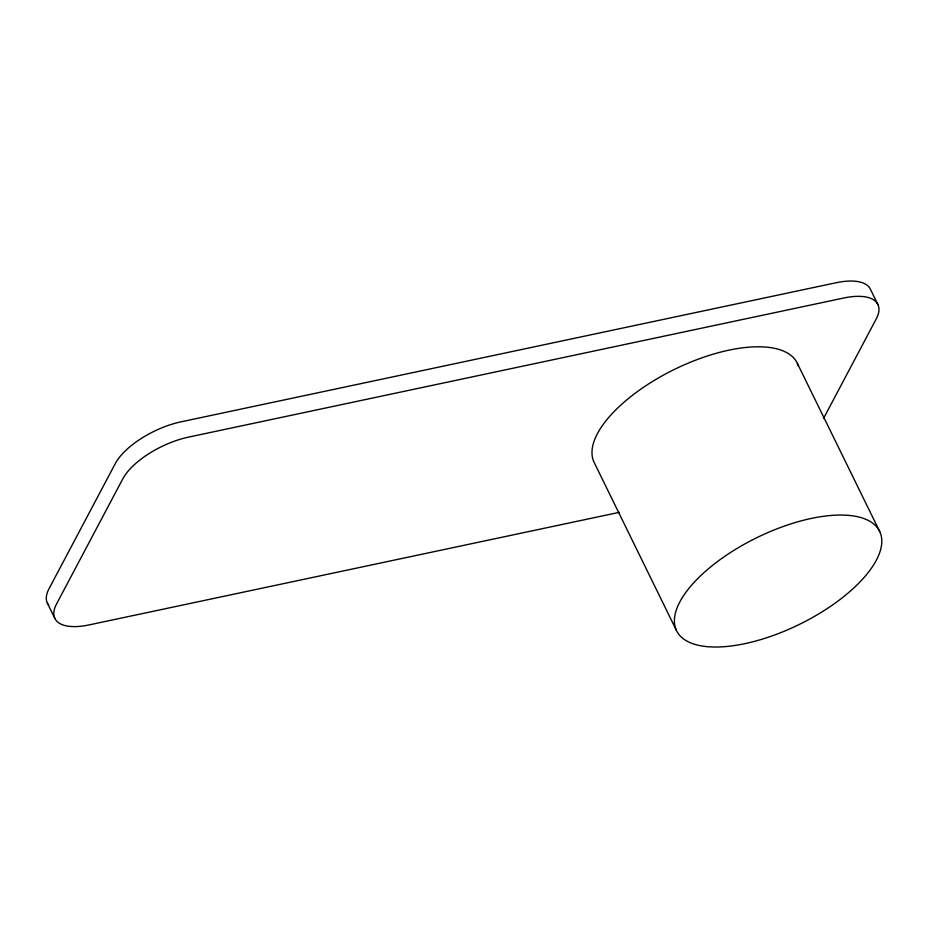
<?xml version="1.0" encoding="UTF-8"?>
<svg xmlns="http://www.w3.org/2000/svg" width="928" height="928" viewBox="0 0 928 928"><rect width="100%" height="100%" fill="white"/><g stroke="black" fill="none" stroke-linecap="round" stroke-linejoin="round"><path stroke-width="1.39" d="M823.496 418.528L876.252 318.884A56.515 24.151 -26.1 0 0 843.68 298.027L188.5 437.123A56.515 24.151 -26.1 0 0 122.786 478.86L56.504 604.047A56.515 24.151 -26.1 0 0 89.076 624.915L619.452 512.302M877.946 304.639L870.464 289.339A56.515 24.151 -26.1 0 0 836.186 282.727L181.006 421.834A56.515 24.151 -26.1 0 0 115.304 463.559L49.01 588.758A56.515 24.151 -26.1 0 0 48.662 605.16M797.372 363.416L879.779 531.674A113.03 48.302 -26.1 0 1 744.952 643.638A113.03 48.302 -26.1 0 1 709.56 567.82A113.03 48.302 -26.1 0 1 879.779 531.674M676.408 630.414L594.013 462.156A113.03 48.302 -26.1 0 1 677.904 367.732A113.03 48.302 -26.1 0 1 798.3 365.76M47.316 603.003L54.798 618.303"/></g></svg>
